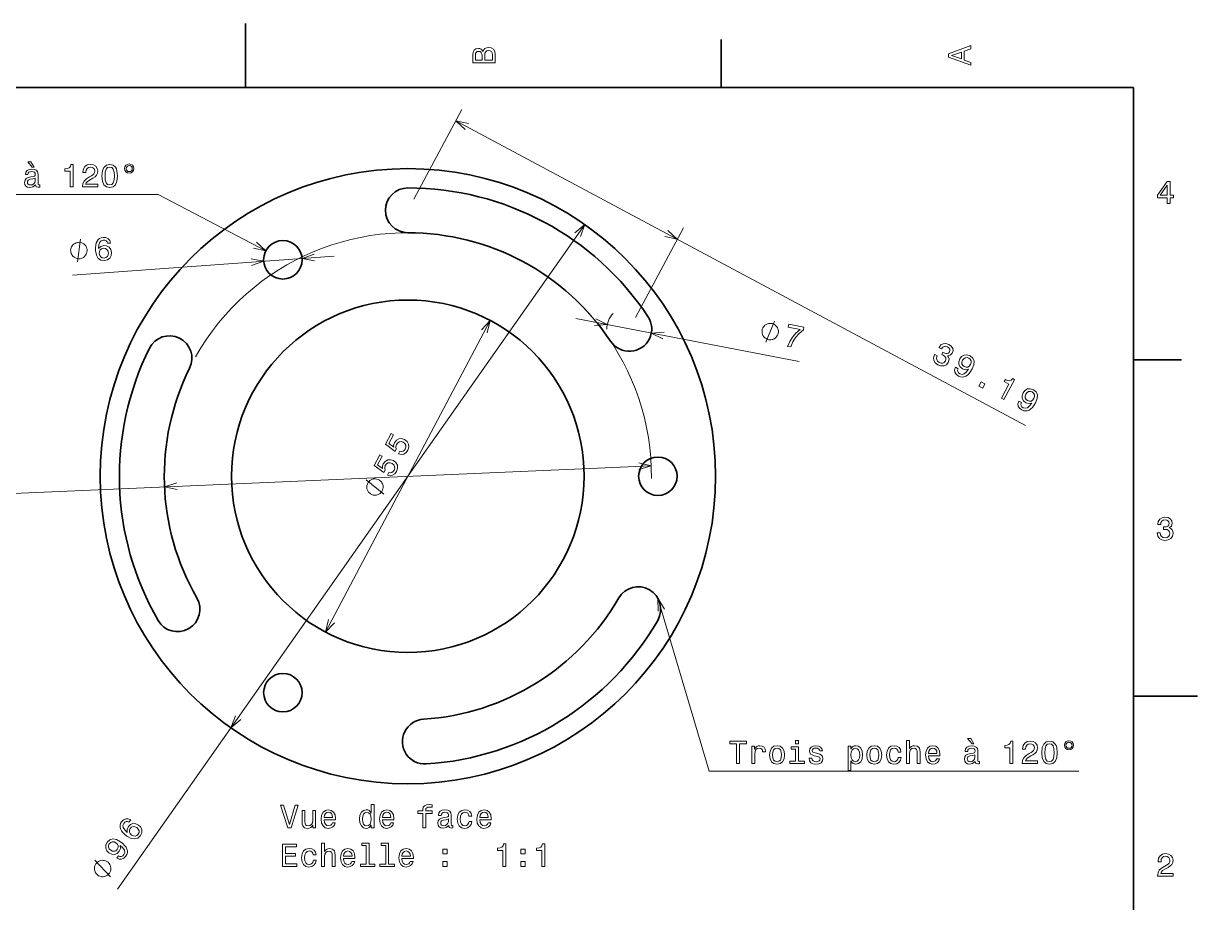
# Model space of a CAD drawing. Extents: x 0 to 297, y 0 to 210.
# Drawn here: x 113.8 to 297, y 72.8 to 210 of the extents above; entities that cross this region are included whole.
import ezdxf

# ---------------------------------------------------------------- set-up
doc = ezdxf.new("R2010")
doc.units = 0

msp = doc.modelspace()

# ---------------------------------------------------------------- linework, layer by layer
at = {"color": 7, "lineweight": 35, "ltscale": 0.25}
for p, q in [((148.5, 200), (148.5, 210)), ((287, 105), (297, 105))]:
    msp.add_line(p, q, dxfattribs=at)
at = {"color": 7, "lineweight": 35, "ltscale": 0.1875}
for p, q in [((222.699997, 200), (222.699997, 207.5)), ((287, 157.5), (294.5, 157.5))]:
    msp.add_line(p, q, dxfattribs=at)
at = {"color": 7, "lineweight": 35}
for p, q in [((287, 200), (10, 200)), ((287, 10), (287, 200))]:
    msp.add_line(p, q, dxfattribs=at)
at = {"color": 7, "lineweight": 13, "ltscale": 0.396542}
for p, q in [((174.757156, 182.603134), (182.245667, 196.585785)), ((209.300598, 164.103134), (216.789124, 178.085785))]:
    msp.add_line(p, q, dxfattribs=at)
at = {"color": 7, "lineweight": 13}
for p, q in [((181.301437, 194.822708), (270.164673, 147.231354)), ((128.532104, 74.909172), (201.412384, 178.611801)), ((121.488274, 170.72583), (162.291824, 173.695801)), ((160.982086, 115.016823), (186.643768, 163.663284)), ((200.010712, 163.952454), (234.851624, 157.221115)), ((94.216438, 135.884521), (211.777161, 140.988205))]:
    msp.add_line(p, q, dxfattribs=at)
for points in [[(185.542007, 205.630417), (185.249496, 205.983429), (185.052811, 206.074219), (184.81073, 206.104477), (184.432495, 206.03891), (184.160156, 205.842224), (183.993729, 205.524506), (183.933212, 205.080704), (183.933212, 203.835022), (187.433212, 203.835022), (187.433212, 205.151306), (187.36261, 205.620331), (187.155838, 205.968307), (186.828018, 206.185165), (186.384216, 206.260818), (186.08667, 206.215424), (185.839554, 206.094391), (185.65799, 205.897705)], [(185.385666, 204.984879), (185.385666, 204.298996), (184.351807, 204.298996), (184.351807, 205.025223), (184.382065, 205.297562), (184.472839, 205.489197), (184.629181, 205.605194), (184.86116, 205.645538), (185.093155, 205.600143), (185.254532, 205.479111), (185.355408, 205.272339)], [(187.014618, 205.095825), (187.014618, 204.298996), (185.809296, 204.298996), (185.809296, 205.050446), (185.844589, 205.368164), (185.9505, 205.595108), (186.132065, 205.731277), (186.394302, 205.776657), (186.671692, 205.731277), (186.863327, 205.605194), (186.979324, 205.393372)], [(261.633209, 203.466858), (261.633209, 203.930847), (260.604401, 204.298996), (260.604401, 205.695969), (261.633209, 206.064133), (261.633209, 206.538193), (258.128174, 205.257217), (258.128174, 204.742798)], [(260.17572, 204.460388), (258.632477, 205), (260.17572, 205.539627)], [(115.724304, 184.836456), (115.724304, 184.82132), (115.749519, 184.649857), (115.825165, 184.528824), (116.142891, 184.432999), (116.390007, 184.473343), (116.390007, 184.816284), (116.284103, 184.801147), (116.142891, 184.866714), (116.117676, 185.068451), (116.117676, 186.470459), (116.057152, 186.828537), (115.880646, 187.080688), (115.573006, 187.231995), (115.13929, 187.28746), (114.71566, 187.226944), (114.402977, 187.055481), (114.206291, 186.788177), (114.140732, 186.435165), (114.140732, 186.404892), (114.539146, 186.404892), (114.574448, 186.616714), (114.685394, 186.768005), (114.866951, 186.858795), (115.124161, 186.894089), (115.371277, 186.868881), (115.547791, 186.793228), (115.653694, 186.662109), (115.689003, 186.480545), (115.668823, 186.268738), (115.588135, 186.162827), (115.386406, 186.112396), (115.008163, 186.072052), (114.574448, 185.981262), (114.266808, 185.819885), (114.085251, 185.567719), (114.029778, 185.194519), (114.080208, 184.861664), (114.236549, 184.614548), (114.488708, 184.458206), (114.836693, 184.40274), (115.305717, 184.508652)], [(115.517532, 187.559799), (115.013206, 188.417145), (114.518974, 188.417145), (115.219978, 187.559799)], [(121.140732, 184.483429), (121.59967, 184.483429), (121.59967, 188.008652), (121.256729, 188.008652), (121.165947, 187.701004), (120.984398, 187.494232), (120.707016, 187.373199), (120.32373, 187.332855), (120.32373, 186.974777), (121.140732, 186.974777)], [(123.036987, 184.483429), (125.442612, 184.483429), (125.442612, 184.917145), (123.541313, 184.917145), (123.647224, 185.154175), (123.828781, 185.350861), (124.388573, 185.708939), (124.686127, 185.860229), (125.018982, 186.077087), (125.256012, 186.329254), (125.392181, 186.626801), (125.442612, 186.964691), (125.356873, 187.388321), (125.119843, 187.721176), (124.756729, 187.932999), (124.287712, 188.008652), (123.803558, 187.922913), (123.43541, 187.685883), (123.198372, 187.307632), (123.117683, 186.80835), (123.117683, 186.737747), (123.576614, 186.737747), (123.576614, 186.778091), (123.622002, 187.121033), (123.758171, 187.373199), (123.975029, 187.534576), (124.262497, 187.590057), (124.555, 187.539627), (124.771858, 187.413544), (124.913071, 187.216858), (124.963501, 186.969742), (124.9282, 186.737747), (124.832382, 186.541061), (124.670998, 186.369598), (124.449097, 186.218292), (124.151543, 186.056915), (123.65731, 185.744232), (123.309326, 185.411377), (123.102554, 185.007919), (123.036987, 184.498566)], [(126.08815, 186.193085), (126.163795, 185.401291), (126.400826, 184.836456), (126.779068, 184.493515), (127.303566, 184.382568), (127.823013, 184.493515), (128.201263, 184.836456), (128.433258, 185.401291), (128.513947, 186.193085), (128.433258, 186.979828), (128.337433, 187.292511), (128.201263, 187.549713), (127.823013, 187.892654), (127.303566, 188.008652), (126.779068, 187.892654), (126.400826, 187.544662), (126.163795, 186.979828)], [(126.572296, 186.193085), (126.61264, 186.803314), (126.738724, 187.242081), (126.965668, 187.499283), (127.303566, 187.590057), (127.636421, 187.499283), (127.863365, 187.242081), (127.989441, 186.803314), (128.029785, 186.193085), (127.989441, 185.577805), (127.863365, 185.139053), (127.636421, 184.881851), (127.303566, 184.796112), (126.965668, 184.881851), (126.738724, 185.139053), (126.61264, 185.577805)], [(130.3396, 188.069168), (130.06221, 188.013687), (129.835266, 187.862396), (129.68396, 187.635452), (129.628494, 187.358063), (129.678925, 187.080688), (129.830231, 186.858795), (130.057159, 186.707489), (130.3396, 186.652023), (130.622009, 186.707489), (130.843903, 186.863831), (130.995209, 187.085739), (131.05069, 187.358063), (130.990173, 187.635452), (130.838867, 187.862396), (130.611923, 188.013687)], [(130.3396, 187.837173), (130.526184, 187.796829), (130.67749, 187.695969), (130.778351, 187.544662), (130.818695, 187.363113), (130.778351, 187.176514), (130.67749, 187.020172), (130.526184, 186.914261), (130.3396, 186.878967), (130.147949, 186.914261), (129.996643, 187.020172), (129.895782, 187.171463), (129.860474, 187.363113), (129.895782, 187.544662), (130.001694, 187.695969), (130.152985, 187.796829)], [(115.673866, 185.431549), (115.61335, 185.169312), (115.451965, 184.967575), (115.209892, 184.836456), (114.912346, 184.791061), (114.720703, 184.816284), (114.584534, 184.896973), (114.498795, 185.038177), (114.473579, 185.234863), (114.493752, 185.411377), (114.574448, 185.53746), (114.897209, 185.67868), (115.305717, 185.739197), (115.673866, 185.860229)], [(292.277374, 181.916794), (292.731262, 181.916794), (292.731262, 182.784225), (293.23056, 182.784225), (293.23056, 183.187683), (292.731262, 183.187683), (292.731262, 185.341141), (292.272339, 185.341141), (290.739197, 183.228027), (290.739197, 182.784225), (292.277374, 182.784225)], [(291.162842, 183.187683), (292.277374, 184.756134), (292.277374, 183.187683)], [(123.775932, 174.652267), (123.767464, 174.768616), (123.692345, 174.997101), (123.62146, 175.167404), (123.55481, 175.279541), (123.425751, 175.445602), (123.23851, 175.607437), (123.055496, 175.71109), (122.934906, 175.760803), (122.756134, 175.806274), (122.51918, 175.847519), (122.402817, 175.83905), (122.286469, 175.830582), (122.057983, 175.755463), (121.88768, 175.68457), (121.775558, 175.61792), (121.609482, 175.488861), (121.447647, 175.30162), (121.343994, 175.118622), (121.294281, 174.998016), (121.24881, 174.819244), (121.207565, 174.582291), (121.216034, 174.465942), (121.22451, 174.349579), (121.299622, 174.121094), (121.370514, 173.95079), (121.437164, 173.838669), (121.566223, 173.672592), (121.753464, 173.510773), (121.936478, 173.407104), (122.057068, 173.357391), (122.23584, 173.31192), (122.472794, 173.270691), (122.589149, 173.279144), (122.705505, 173.287628), (122.93399, 173.362732), (123.104294, 173.433624), (123.216415, 173.500275), (123.382492, 173.629333), (123.544327, 173.816574), (123.64798, 173.999588), (123.697685, 174.120178), (123.743164, 174.29895), (123.784409, 174.535904)], [(127.435905, 175.727722), (127.310684, 176.128174), (127.067398, 176.413864), (126.711449, 176.580109), (126.264053, 176.613281), (125.969856, 176.556473), (125.720291, 176.44223), (125.505287, 176.269836), (125.330261, 176.034607), (125.199501, 175.746979), (125.113373, 175.401917), (125.071877, 174.99942), (125.084335, 174.550293), (125.216805, 173.841904), (125.500977, 173.341766), (125.921043, 173.058823), (126.47197, 172.992737), (126.953278, 173.11879), (127.308289, 173.382294), (127.522629, 173.772079), (127.573723, 174.251114), (127.45343, 174.722733), (127.195328, 175.073074), (126.821365, 175.278458), (126.372871, 175.326721), (125.902351, 175.191345), (125.566101, 174.878632), (125.601273, 175.437424), (125.733307, 175.846497), (125.96257, 176.100845), (126.298744, 176.206223), (126.553169, 176.184296), (126.751999, 176.092575), (126.890556, 175.925674), (126.973152, 175.694031)], [(127.086182, 174.210571), (127.053925, 173.889664), (126.930656, 173.63797), (126.716026, 173.460541), (126.438011, 173.38974), (126.137589, 173.418442), (125.899887, 173.557892), (125.73645, 173.788712), (125.668114, 174.102295), (125.695709, 174.417816), (125.819344, 174.664474), (126.039734, 174.832214), (126.347565, 174.910248), (126.623207, 174.87468), (126.850113, 174.744553), (127.008156, 174.518402)], [(231.600235, 161.66864), (231.62236, 161.783188), (231.609344, 162.023346), (231.585266, 162.206238), (231.550125, 162.331848), (231.468781, 162.525803), (231.330154, 162.73082), (231.18045, 162.878571), (231.076981, 162.957977), (230.916214, 163.048447), (230.698181, 163.149979), (230.583649, 163.172104), (230.469086, 163.194244), (230.228928, 163.181229), (230.046036, 163.15715), (229.920425, 163.122009), (229.726471, 163.040649), (229.521454, 162.902023), (229.373718, 162.752335), (229.294312, 162.648849), (229.203827, 162.488098), (229.102295, 162.270065), (229.08017, 162.155518), (229.058029, 162.04097), (229.071045, 161.800812), (229.095123, 161.61792), (229.130264, 161.49231), (229.211624, 161.298355), (229.35025, 161.093338), (229.499939, 160.945587), (229.603424, 160.86618), (229.764175, 160.775711), (229.982208, 160.674179), (230.096756, 160.652039), (230.211304, 160.629913), (230.451462, 160.642929), (230.634354, 160.667007), (230.759964, 160.702148), (230.953918, 160.783493), (231.158936, 160.922119), (231.306686, 161.071808), (231.386093, 161.175293), (231.476563, 161.33606), (231.578094, 161.554092)], [(233.052277, 159.605728), (233.552399, 159.509109), (233.873657, 160.294556), (234.308167, 161.001633), (234.851013, 161.631271), (235.509033, 162.192429), (235.58844, 162.603424), (233.231445, 163.058792), (233.144394, 162.6082), (235.026031, 162.244659), (234.352188, 161.681412), (233.806305, 161.062637), (233.37561, 160.375381)], [(255.995651, 158.335602), (255.978973, 158.304489), (255.821533, 157.8396), (255.85907, 157.407593), (256.078522, 157.026886), (256.473755, 156.717972), (256.976563, 156.545929), (257.428101, 156.555832), (257.817078, 156.747986), (258.111389, 157.105255), (258.216309, 157.386597), (258.232788, 157.652374), (258.160828, 157.902588), (258.011719, 158.136917), (258.42926, 158.222229), (258.736267, 158.549805), (258.855286, 158.932281), (258.804626, 159.296967), (258.581512, 159.628128), (258.185669, 159.914505), (257.747437, 160.057663), (257.335938, 160.026337), (256.969177, 159.822266), (256.681091, 159.444519), (256.664398, 159.413406), (257.060089, 159.201492), (257.248047, 159.46698), (257.473145, 159.609589), (257.726532, 159.634064), (258.012634, 159.53804), (258.224792, 159.378662), (258.343719, 159.194824), (258.365021, 158.988907), (258.295502, 158.76297), (258.138824, 158.566559), (257.953552, 158.47699), (257.719208, 158.488068), (257.451508, 158.597107), (257.280518, 158.694412), (257.092407, 158.343201), (257.315033, 158.235428), (257.573669, 158.04541), (257.725494, 157.826813), (257.757111, 157.586746), (257.680145, 157.336212), (257.493134, 157.104538), (257.261841, 156.982422), (256.993042, 156.971909), (256.700409, 157.077133), (256.444153, 157.271591), (256.311066, 157.514496), (256.296417, 157.796936), (256.404663, 158.116547)], [(259.23291, 156.338699), (259.111511, 155.951767), (259.15744, 155.578186), (259.369263, 155.247345), (259.736053, 154.97081), (260.015015, 154.86145), (260.293518, 154.815292), (260.567383, 154.845963), (260.841095, 154.951111), (261.105408, 155.124191), (261.365112, 155.37413), (261.608643, 155.689941), (261.845154, 156.078156), (262.105286, 156.745499), (262.13269, 157.320084), (261.933533, 157.781433), (261.510223, 158.134003), (261.031677, 158.287323), (260.588409, 158.250107), (260.198822, 158.035416), (259.90625, 157.660049), (259.74881, 157.19516), (259.783936, 156.758713), (259.985626, 156.387527), (260.345581, 156.108932), (260.808716, 155.969604), (261.262482, 156.058411), (260.927063, 155.603012), (260.59668, 155.327988), (260.266937, 155.235703), (259.93335, 155.328537), (259.718842, 155.483475), (259.602295, 155.671753), (259.574463, 155.886887), (259.641937, 156.119644)], [(260.339874, 157.433533), (260.531952, 157.685364), (260.773102, 157.836548), (261.042542, 157.869598), (261.322144, 157.782791), (261.558228, 157.593414), (261.684479, 157.34845), (261.694672, 157.068375), (261.595947, 156.766541), (261.397064, 156.51265), (261.160675, 156.370361), (260.887115, 156.350967), (260.592102, 156.451752), (260.371399, 156.627167), (260.249268, 156.858475), (260.234314, 157.129639)], [(262.877075, 153.403046), (263.49057, 153.074478), (263.845337, 153.736893), (263.231812, 154.065475)], [(266.397247, 151.517792), (266.801819, 151.301117), (268.466125, 154.408722), (268.163788, 154.570633), (267.938538, 154.3423), (267.680847, 154.245743), (267.379211, 154.269989), (267.022278, 154.415375), (266.85321, 154.099731), (267.573425, 153.714005)], [(269.113251, 151.047211), (268.991821, 150.660278), (269.03775, 150.286713), (269.249603, 149.955856), (269.616394, 149.679337), (269.895355, 149.569977), (270.173828, 149.523804), (270.447693, 149.554474), (270.721405, 149.659622), (270.985748, 149.832703), (271.245453, 150.082642), (271.488953, 150.398453), (271.725464, 150.786682), (271.985626, 151.45401), (272.013, 152.028595), (271.813873, 152.489944), (271.390564, 152.842529), (270.911987, 152.995834), (270.468719, 152.958633), (270.079132, 152.743927), (269.78656, 152.368561), (269.62912, 151.903671), (269.664276, 151.467224), (269.865967, 151.096039), (270.225922, 150.817459), (270.689056, 150.678116), (271.142822, 150.766922), (270.807373, 150.311523), (270.47702, 150.036499), (270.147278, 149.944214), (269.81369, 150.037064), (269.599182, 150.191986), (269.482605, 150.38028), (269.454803, 150.595398), (269.522247, 150.828156)], [(270.220184, 152.142059), (270.412292, 152.39389), (270.653442, 152.545059), (270.922852, 152.57811), (271.202454, 152.491302), (271.438568, 152.301926), (271.564819, 152.056961), (271.575012, 151.776886), (271.476288, 151.475067), (271.277374, 151.221176), (271.041016, 151.078888), (270.767456, 151.059479), (270.472443, 151.160263), (270.25174, 151.335678), (270.129608, 151.566986), (270.114655, 151.838165)], [(172.356659, 142.822418), (172.7742, 142.7276), (173.174988, 142.795578), (173.522827, 143.022629), (173.806213, 143.397705), (173.963577, 143.890579), (173.930908, 144.358276), (173.700623, 144.764847), (173.299271, 145.0849), (172.844421, 145.227905), (172.405853, 145.185562), (172.01973, 144.961609), (171.715652, 144.568939), (171.592697, 144.206146), (171.603424, 143.869781), (170.835175, 144.434692), (171.550491, 145.790726), (171.184723, 145.983688), (170.311737, 144.328781), (171.823837, 143.217529), (172.012085, 143.574371), (171.938904, 143.943695), (172.037201, 144.313782), (172.236862, 144.57338), (172.494904, 144.716644), (172.786423, 144.739624), (173.093323, 144.640457), (173.348465, 144.443146), (173.491745, 144.185104), (173.514725, 143.893585), (173.415543, 143.586685), (173.259613, 143.366745), (173.060532, 143.237976), (172.829361, 143.188873), (172.5755, 143.237259)], [(170.613525, 139.517975), (171.031067, 139.423157), (171.431839, 139.491135), (171.779694, 139.718185), (172.06308, 140.093262), (172.220444, 140.586136), (172.187759, 141.053833), (171.957489, 141.460403), (171.556137, 141.780457), (171.101288, 141.923462), (170.66272, 141.881119), (170.276581, 141.657166), (169.972519, 141.264496), (169.849564, 140.901703), (169.860291, 140.565338), (169.092026, 141.130249), (169.807358, 142.486282), (169.441589, 142.679245), (168.568604, 141.024338), (170.080704, 139.913086), (170.268951, 140.269943), (170.19577, 140.639252), (170.294067, 141.009338), (170.493729, 141.268936), (170.75177, 141.412201), (171.043289, 141.435181), (171.350189, 141.336014), (171.605331, 141.138702), (171.748596, 140.880661), (171.771576, 140.589142), (171.672409, 140.282242), (171.516464, 140.062302), (171.317398, 139.933533), (171.086227, 139.88443), (170.832352, 139.932816)], [(169.281769, 138.787689), (169.178589, 138.842117), (168.944992, 138.899399), (168.762985, 138.929443), (168.632584, 138.932281), (168.423355, 138.910751), (168.18692, 138.837616), (168.00209, 138.737259), (167.896057, 138.661301), (167.762817, 138.533722), (167.602341, 138.354568), (167.547913, 138.251373), (167.493484, 138.148193), (167.436203, 137.914597), (167.406158, 137.73259), (167.403305, 137.602188), (167.42485, 137.39296), (167.497986, 137.156525), (167.598328, 136.971695), (167.674301, 136.865662), (167.80188, 136.732422), (167.981033, 136.571945), (168.084229, 136.517517), (168.187408, 136.463089), (168.421005, 136.405807), (168.603012, 136.375763), (168.733414, 136.37291), (168.942642, 136.394455), (169.179077, 136.46759), (169.363907, 136.567932), (169.46994, 136.643906), (169.60318, 136.771484), (169.763641, 136.950638), (169.818085, 137.053833), (169.872513, 137.157013), (169.929794, 137.39061), (169.959839, 137.572617), (169.962677, 137.703018), (169.941147, 137.912247), (169.868011, 138.148682), (169.76767, 138.333511), (169.691696, 138.439545), (169.564117, 138.572784), (169.384964, 138.733246)], [(290.729126, 130.51622), (290.729126, 130.480911), (290.809814, 129.996765), (291.046844, 129.633652), (291.420044, 129.401657), (291.914276, 129.315933), (292.438782, 129.401657), (292.832153, 129.623566), (293.08429, 129.976593), (293.175079, 130.430481), (293.134735, 130.728027), (293.023773, 130.970108), (292.842224, 131.156708), (292.600159, 131.292877), (292.927948, 131.565216), (293.043945, 131.998932), (292.968292, 132.392303), (292.751434, 132.68985), (292.398407, 132.87645), (291.914276, 132.942017), (291.460388, 132.861313), (291.112396, 132.63942), (290.885468, 132.286392), (290.809814, 131.817368), (290.809814, 131.782074), (291.258636, 131.782074), (291.299011, 132.104828), (291.430115, 132.336823), (291.641937, 132.478027), (291.939484, 132.528473), (292.201721, 132.488113), (292.393372, 132.382217), (292.509369, 132.210739), (292.554749, 131.97876), (292.509369, 131.731628), (292.388336, 131.565216), (292.176514, 131.46434), (291.889069, 131.434082), (291.692383, 131.439133), (291.692383, 131.04071), (291.939484, 131.050797), (292.257202, 131.005417), (292.494232, 130.884369), (292.635468, 130.687683), (292.685883, 130.430481), (292.630402, 130.13797), (292.484161, 129.921112), (292.252167, 129.784943), (291.944519, 129.739563), (291.626801, 129.789993), (291.394806, 129.941284), (291.248566, 130.183365), (291.193085, 130.51622)], [(225.098953, 94.483429), (225.562927, 94.483429), (225.562927, 97.559799), (226.622009, 97.559799), (226.622009, 97.983429), (224.034836, 97.983429), (224.034836, 97.559799), (225.098953, 97.559799)], [(227.489441, 94.483429), (227.933243, 94.483429), (227.933243, 96.0317), (227.978638, 96.4049), (228.114807, 96.672188), (228.3367, 96.833572), (228.634247, 96.889046), (228.856155, 96.853745), (229.022583, 96.752884), (229.123444, 96.581413), (229.158752, 96.349426), (229.60759, 96.349426), (229.547073, 96.757927), (229.380646, 97.05043), (229.103271, 97.226944), (228.725037, 97.28746), (228.467819, 97.247116), (228.245926, 97.146255), (228.04924, 96.974785), (227.892899, 96.742798), (227.892899, 97.191643), (227.489441, 97.191643)], [(230.227905, 95.835014), (230.308609, 95.219742), (230.540588, 94.765846), (230.908752, 94.483429), (231.402985, 94.387611), (231.892181, 94.483429), (232.26033, 94.760803), (232.492325, 95.214699), (232.578064, 95.835014), (232.492325, 96.450287), (232.26033, 96.909218), (231.892181, 97.1866), (231.402985, 97.28746), (230.908752, 97.1866), (230.540588, 96.904175), (230.308609, 96.450287)], [(234.751694, 94.856628), (234.751694, 97.100861), (233.611923, 97.100861), (233.611923, 96.722626), (234.307892, 96.722626), (234.307892, 94.856628), (233.400101, 94.856628), (233.400101, 94.483429), (235.669556, 94.483429), (235.669556, 94.856628)], [(234.766815, 98.104469), (234.297791, 98.104469), (234.297791, 97.600143), (234.766815, 97.600143)], [(237.757446, 96.061958), (237.328781, 96.162827), (237.011047, 96.278816), (236.905151, 96.515846), (236.93541, 96.682274), (237.041321, 96.803314), (237.212784, 96.87896), (237.4599, 96.909218), (237.69693, 96.87896), (237.88353, 96.788185), (238.004578, 96.652016), (238.055008, 96.470459), (238.488724, 96.470459), (238.488724, 96.480545), (238.413071, 96.808357), (238.206299, 97.065559), (237.88353, 97.226944), (237.4599, 97.28746), (237.031219, 97.226944), (236.718552, 97.060516), (236.521866, 96.8134), (236.461349, 96.500717), (236.506729, 96.198128), (236.647949, 95.986313), (236.879929, 95.835014), (237.217834, 95.729103), (237.712067, 95.60807), (238.014664, 95.481987), (238.095352, 95.381126), (238.12561, 95.229828), (238.080215, 95.043228), (237.959183, 94.902016), (237.762497, 94.811241), (237.500244, 94.780983), (237.22287, 94.811241), (237.021149, 94.917145), (236.884979, 95.088615), (236.829498, 95.325645), (236.400818, 95.325645), (236.471436, 94.922188), (236.678207, 94.629684), (237.006012, 94.453171), (237.4599, 94.387611), (237.93396, 94.453171), (238.281952, 94.629684), (238.493759, 94.912102), (238.569412, 95.280258), (238.513931, 95.597984), (238.35759, 95.814842), (238.100388, 95.956055)], [(242.921722, 96.773056), (242.921722, 97.191643), (242.477905, 97.191643), (242.477905, 93.434441), (242.921722, 93.434441), (242.921722, 94.896973), (243.078064, 94.659943), (243.254578, 94.503601), (243.69838, 94.387611), (244.122009, 94.483429), (244.454865, 94.770889), (244.671722, 95.224785), (244.752411, 95.840057), (244.671722, 96.450287), (244.454865, 96.904175), (244.122009, 97.1866), (243.69838, 97.28746), (243.456299, 97.257202), (243.249527, 97.161385), (243.073013, 97)], [(245.408035, 95.835014), (245.488724, 95.219742), (245.720703, 94.765846), (246.088867, 94.483429), (246.583099, 94.387611), (247.072296, 94.483429), (247.440445, 94.760803), (247.67244, 95.214699), (247.758179, 95.835014), (247.67244, 96.450287), (247.440445, 96.909218), (247.072296, 97.1866), (246.583099, 97.28746), (246.088867, 97.1866), (245.720703, 96.904175), (245.488724, 96.450287)], [(250.299957, 96.293945), (250.738724, 96.293945), (250.647949, 96.697403), (250.431091, 97.015129), (250.093185, 97.211815), (249.654419, 97.28746), (249.170273, 97.1866), (248.802124, 96.904175), (248.570129, 96.445244), (248.489441, 95.829971), (248.565094, 95.219742), (248.792038, 94.765846), (249.150101, 94.483429), (249.639297, 94.387611), (250.073013, 94.463257), (250.410919, 94.675072), (250.642899, 95.007927), (250.743759, 95.451729), (250.320129, 95.451729), (250.244476, 95.169312), (250.103271, 94.957489), (249.90155, 94.82637), (249.654419, 94.786026), (249.346786, 94.851585), (249.124893, 95.053314), (248.988724, 95.381126), (248.943329, 95.8451), (248.988724, 96.298988), (249.129929, 96.626801), (249.356873, 96.828529), (249.654419, 96.899132), (249.916672, 96.853745), (250.113358, 96.737755), (250.244476, 96.546112)], [(251.611206, 94.483429), (252.055008, 94.483429), (252.055008, 96.046829), (252.100388, 96.4049), (252.246643, 96.667145), (252.473587, 96.828529), (252.776184, 96.889046), (253.018265, 96.838615), (253.169556, 96.702446), (253.245209, 96.475502), (253.270416, 96.172913), (253.270416, 94.483429), (253.714218, 94.483429), (253.714218, 96.263687), (253.694046, 96.621758), (253.603271, 96.919312), (253.305725, 97.191643), (252.841751, 97.28746), (252.589584, 97.252159), (252.372726, 97.156342), (252.191162, 97.005043), (252.055008, 96.798271), (252.055008, 98.104469), (251.611206, 98.104469)], [(255.035553, 95.708931), (256.81076, 95.708931), (256.815796, 95.915703), (256.735107, 96.495674), (256.513214, 96.929398), (256.160187, 97.191643), (255.691162, 97.28746), (255.232239, 97.1866), (254.879211, 96.904175), (254.652267, 96.445244), (254.571564, 95.840057), (254.647217, 95.219742), (254.874161, 94.765846), (255.222153, 94.483429), (255.676041, 94.387611), (256.069397, 94.453171), (256.392181, 94.624641), (256.629211, 94.896973), (256.765381, 95.260086), (256.326599, 95.260086), (256.23584, 95.058357), (256.104706, 94.907059), (255.731506, 94.786026), (255.444046, 94.841499), (255.227188, 95.018013), (255.085983, 95.305473), (255.035553, 95.693802)], [(262.328064, 94.836456), (262.328064, 94.821327), (262.353271, 94.649857), (262.428925, 94.528816), (262.746643, 94.432999), (262.993774, 94.473343), (262.993774, 94.816284), (262.887848, 94.801155), (262.746643, 94.866714), (262.721436, 95.068443), (262.721436, 96.470459), (262.660919, 96.828529), (262.484406, 97.080688), (262.176758, 97.231987), (261.743042, 97.28746), (261.319397, 97.226944), (261.006714, 97.055473), (260.810059, 96.788185), (260.744476, 96.435158), (260.744476, 96.4049), (261.142883, 96.4049), (261.178192, 96.616714), (261.289154, 96.768013), (261.470703, 96.858788), (261.727905, 96.894089), (261.975037, 96.868874), (262.15155, 96.793228), (262.257446, 96.662102), (262.292755, 96.480545), (262.272583, 96.26873), (262.191895, 96.162827), (261.990173, 96.112389), (261.611908, 96.072044), (261.178192, 95.98127), (260.870544, 95.819885), (260.688995, 95.567726), (260.633545, 95.194527), (260.68396, 94.861671), (260.840302, 94.614555), (261.092468, 94.458214), (261.44043, 94.40274), (261.909454, 94.508644)], [(262.121277, 97.559799), (261.616943, 98.417145), (261.122711, 98.417145), (261.82373, 97.559799)], [(267.744476, 94.483429), (268.2034, 94.483429), (268.2034, 98.008644), (267.860474, 98.008644), (267.769684, 97.701012), (267.588135, 97.494232), (267.31076, 97.373199), (266.92749, 97.332855), (266.92749, 96.974785), (267.744476, 96.974785)], [(269.640747, 94.483429), (272.046356, 94.483429), (272.046356, 94.917145), (270.14505, 94.917145), (270.250977, 95.154175), (270.432526, 95.350861), (270.99231, 95.708931), (271.289856, 95.860229), (271.622711, 96.077087), (271.859741, 96.329254), (271.995911, 96.626801), (272.046356, 96.964699), (271.960632, 97.388329), (271.723572, 97.721184), (271.360474, 97.932999), (270.891449, 98.008644), (270.407288, 97.922913), (270.039154, 97.685875), (269.802124, 97.30764), (269.721436, 96.808357), (269.721436, 96.737755), (270.180359, 96.737755), (270.180359, 96.778099), (270.225739, 97.12104), (270.361908, 97.373199), (270.578766, 97.534584), (270.866241, 97.590057), (271.158752, 97.539627), (271.37561, 97.413544), (271.516815, 97.216858), (271.567261, 96.969742), (271.531952, 96.737755), (271.436127, 96.541069), (271.27475, 96.369598), (271.052826, 96.2183), (270.75528, 96.056915), (270.261047, 95.744232), (269.913055, 95.411385), (269.706299, 95.007927), (269.640747, 94.498558)], [(272.691895, 96.193085), (272.767517, 95.401299), (273.004578, 94.836456), (273.382813, 94.493515), (273.907288, 94.382561), (274.426758, 94.493515), (274.804993, 94.836456), (275.036987, 95.401299), (275.117676, 96.193085), (275.036987, 96.979828), (274.941162, 97.292503), (274.804993, 97.549713), (274.426758, 97.892654), (273.907288, 98.008644), (273.382813, 97.892654), (273.004578, 97.54467), (272.767517, 96.979828)], [(273.176025, 96.193085), (273.21637, 96.803314), (273.342468, 97.242073), (273.569397, 97.499283), (273.907288, 97.590057), (274.240143, 97.499283), (274.467102, 97.242073), (274.59317, 96.803314), (274.633514, 96.193085), (274.59317, 95.577812), (274.467102, 95.139046), (274.240143, 94.881844), (273.907288, 94.796112), (273.569397, 94.881844), (273.342468, 95.139046), (273.21637, 95.577812)], [(276.943329, 98.06916), (276.665955, 98.013687), (276.438995, 97.862389), (276.28772, 97.635445), (276.232239, 97.35807), (276.282654, 97.080688), (276.43396, 96.858788), (276.660889, 96.707489), (276.943329, 96.652016), (277.225739, 96.707489), (277.447632, 96.863831), (277.598938, 97.085732), (277.654419, 97.35807), (277.593903, 97.635445), (277.442596, 97.862389), (277.215668, 98.013687)], [(276.943329, 97.837173), (277.129913, 97.796829), (277.281219, 97.695969), (277.38208, 97.54467), (277.422424, 97.363113), (277.38208, 97.176514), (277.281219, 97.020172), (277.129913, 96.914261), (276.943329, 96.87896), (276.751678, 96.914261), (276.600372, 97.020172), (276.499512, 97.171471), (276.464233, 97.363113), (276.499512, 97.54467), (276.605438, 97.695969), (276.756714, 97.796829)], [(230.681808, 95.840057), (230.727188, 96.293945), (230.868408, 96.621758), (231.095352, 96.823486), (231.402985, 96.894089), (231.705582, 96.823486), (231.932526, 96.626801), (232.07373, 96.293945), (232.124161, 95.840057), (232.07373, 95.381126), (231.932526, 95.048271), (231.705582, 94.846542), (231.402985, 94.780983), (231.095352, 94.846542), (230.868408, 95.048271), (230.727188, 95.381126)], [(243.622726, 94.786026), (243.32518, 94.851585), (243.108322, 95.053314), (242.972153, 95.381126), (242.926758, 95.840057), (242.972153, 96.293945), (243.108322, 96.621758), (243.32518, 96.818443), (243.622726, 96.889046), (243.895065, 96.818443), (244.111923, 96.616714), (244.248093, 96.288902), (244.298523, 95.840057), (244.248093, 95.386169), (244.111923, 95.053314), (243.895065, 94.851585)], [(245.861923, 95.840057), (245.907303, 96.293945), (246.048523, 96.621758), (246.275467, 96.823486), (246.583099, 96.894089), (246.885696, 96.823486), (247.11264, 96.626801), (247.253845, 96.293945), (247.304291, 95.840057), (247.253845, 95.381126), (247.11264, 95.048271), (246.885696, 94.846542), (246.583099, 94.780983), (246.275467, 94.846542), (246.048523, 95.048271), (245.907303, 95.381126)], [(255.035553, 96.08213), (255.091019, 96.430115), (255.227188, 96.687317), (255.43396, 96.843658), (255.706299, 96.899132), (255.973587, 96.843658), (256.180359, 96.687317), (256.306458, 96.430115), (256.351837, 96.08213)], [(262.277618, 95.431557), (262.217102, 95.169312), (262.055725, 94.967575), (261.81366, 94.836456), (261.516083, 94.791069), (261.324463, 94.816284), (261.188293, 94.896973), (261.102539, 95.038185), (261.077332, 95.234871), (261.097504, 95.411385), (261.178192, 95.53746), (261.500977, 95.678673), (261.909454, 95.739189), (262.277618, 95.860229)], [(156.208466, 87.988472), (155.330933, 85.007927), (154.428207, 87.988472), (153.949097, 87.988472), (155.078781, 84.483429), (155.583099, 84.483429), (156.687561, 87.988472)], [(168.095352, 84.902016), (168.095352, 84.483429), (168.539154, 84.483429), (168.539154, 88.104469), (168.100388, 88.104469), (168.100388, 86.778099), (167.762497, 87.161385), (167.555725, 87.252159), (167.318695, 87.28746), (166.890015, 87.1866), (166.557159, 86.904175), (166.340302, 86.450287), (166.264664, 85.840057), (166.340302, 85.229828), (166.557159, 84.770889), (166.890015, 84.483429), (167.318695, 84.387611), (167.555725, 84.422913), (167.767532, 84.513687)], [(176.154419, 86.722626), (176.154419, 84.483429), (176.598236, 84.483429), (176.598236, 86.722626), (177.606873, 86.722626), (177.606873, 87.100861), (176.598236, 87.100861), (176.598236, 87.267288), (176.63353, 87.469017), (176.749527, 87.605186), (176.946213, 87.685875), (177.228638, 87.716141), (177.606873, 87.695969), (177.606873, 88.079254), (177.127777, 88.104469), (176.694061, 88.059074), (176.391464, 87.922913), (176.2099, 87.685875), (176.154419, 87.347984), (176.154419, 87.100861), (175.342468, 87.100861), (175.342468, 86.722626)], [(159.410904, 87.191643), (158.967102, 87.191643), (158.967102, 85.628242), (158.916672, 85.265129), (158.770416, 85.002884), (158.543472, 84.841499), (158.245926, 84.791069), (158.008896, 84.831413), (157.85759, 84.952446), (157.771866, 85.159218), (157.751694, 85.451729), (157.751694, 87.191643), (157.307892, 87.191643), (157.307892, 85.411385), (157.323013, 85.053314), (157.418839, 84.75576), (157.711349, 84.483429), (158.180359, 84.387611), (158.432526, 84.422913), (158.649384, 84.513687), (158.835983, 84.670029), (158.987274, 84.896973), (158.987274, 84.483429), (159.410904, 84.483429)], [(160.74736, 85.708931), (162.522583, 85.708931), (162.527618, 85.915703), (162.44693, 86.495674), (162.225037, 86.929398), (161.872009, 87.191643), (161.402985, 87.28746), (160.944046, 87.1866), (160.591019, 86.904175), (160.364075, 86.445244), (160.283386, 85.840057), (160.359039, 85.219742), (160.585983, 84.765846), (160.93396, 84.483429), (161.387848, 84.387611), (161.781219, 84.453171), (162.103989, 84.624641), (162.341019, 84.896973), (162.477188, 85.260086), (162.038437, 85.260086), (161.947647, 85.058357), (161.816528, 84.907059), (161.443329, 84.786026), (161.155869, 84.841499), (160.939011, 85.018013), (160.797791, 85.305473), (160.74736, 85.693802)], [(160.74736, 86.08213), (160.802841, 86.430115), (160.939011, 86.687317), (161.145782, 86.843658), (161.418121, 86.899132), (161.68541, 86.843658), (161.892181, 86.687317), (162.018265, 86.430115), (162.063644, 86.08213)], [(167.394333, 86.889046), (167.686844, 86.818443), (167.908752, 86.621758), (168.039871, 86.293945), (168.090302, 85.840057), (168.039871, 85.381126), (167.908752, 85.053314), (167.686844, 84.851585), (167.394333, 84.786026), (167.116959, 84.851585), (166.905151, 85.053314), (166.763931, 85.386169), (166.718552, 85.840057), (166.763931, 86.288902), (166.905151, 86.616714), (167.116959, 86.818443)], [(169.855438, 85.708931), (171.630646, 85.708931), (171.635696, 85.915703), (171.555008, 86.495674), (171.333099, 86.929398), (170.980072, 87.191643), (170.511047, 87.28746), (170.052124, 87.1866), (169.699097, 86.904175), (169.472153, 86.445244), (169.391464, 85.840057), (169.467102, 85.219742), (169.694046, 84.765846), (170.042038, 84.483429), (170.495926, 84.387611), (170.889297, 84.453171), (171.212067, 84.624641), (171.449097, 84.896973), (171.585266, 85.260086), (171.1465, 85.260086), (171.055725, 85.058357), (170.924591, 84.907059), (170.551407, 84.786026), (170.263931, 84.841499), (170.047073, 85.018013), (169.905869, 85.305473), (169.855438, 85.693802)], [(169.855438, 86.08213), (169.910904, 86.430115), (170.047073, 86.687317), (170.253845, 86.843658), (170.526184, 86.899132), (170.793472, 86.843658), (171.000244, 86.687317), (171.126328, 86.430115), (171.171722, 86.08213)], [(180.18396, 84.836456), (180.18396, 84.821327), (180.209183, 84.649857), (180.284836, 84.528816), (180.602554, 84.432999), (180.84967, 84.473343), (180.84967, 84.816284), (180.743759, 84.801155), (180.602554, 84.866714), (180.577332, 85.068443), (180.577332, 86.470459), (180.516815, 86.828529), (180.340302, 87.080688), (180.032669, 87.231987), (179.598953, 87.28746), (179.175323, 87.226944), (178.86264, 87.055473), (178.665955, 86.788185), (178.600388, 86.435158), (178.600388, 86.4049), (178.99881, 86.4049), (179.034103, 86.616714), (179.145065, 86.768013), (179.326614, 86.858788), (179.583817, 86.894089), (179.830933, 86.868874), (180.007446, 86.793228), (180.113358, 86.662102), (180.148666, 86.480545), (180.128494, 86.26873), (180.047791, 86.162827), (179.846069, 86.112389), (179.467834, 86.072044), (179.034103, 85.98127), (178.726471, 85.819885), (178.544922, 85.567726), (178.489441, 85.194527), (178.539871, 84.861671), (178.696213, 84.614555), (178.94838, 84.458214), (179.296356, 84.40274), (179.765381, 84.508644)], [(183.335983, 86.293945), (183.77475, 86.293945), (183.68396, 86.697403), (183.467102, 87.015129), (183.129211, 87.211815), (182.690445, 87.28746), (182.206299, 87.1866), (181.838135, 86.904175), (181.606155, 86.445244), (181.525467, 85.829971), (181.601105, 85.219742), (181.828064, 84.765846), (182.186127, 84.483429), (182.675323, 84.387611), (183.109039, 84.463257), (183.44693, 84.675072), (183.678925, 85.007927), (183.779785, 85.451729), (183.356155, 85.451729), (183.280502, 85.169312), (183.139297, 84.957489), (182.937561, 84.82637), (182.690445, 84.786026), (182.382813, 84.851585), (182.160904, 85.053314), (182.02475, 85.381126), (181.979355, 85.8451), (182.02475, 86.298988), (182.165955, 86.626801), (182.392899, 86.828529), (182.690445, 86.899132), (182.952698, 86.853745), (183.149384, 86.737755), (183.280502, 86.546112)], [(185.035553, 85.708931), (186.81076, 85.708931), (186.815811, 85.915703), (186.735107, 86.495674), (186.513214, 86.929398), (186.160187, 87.191643), (185.691162, 87.28746), (185.232239, 87.1866), (184.879211, 86.904175), (184.652267, 86.445244), (184.571564, 85.840057), (184.647217, 85.219742), (184.874161, 84.765846), (185.222153, 84.483429), (185.676041, 84.387611), (186.069412, 84.453171), (186.392181, 84.624641), (186.629211, 84.896973), (186.765381, 85.260086), (186.326614, 85.260086), (186.23584, 85.058357), (186.104706, 84.907059), (185.731506, 84.786026), (185.444046, 84.841499), (185.227188, 85.018013), (185.085983, 85.305473), (185.035553, 85.693802)], [(185.035553, 86.08213), (185.091019, 86.430115), (185.227188, 86.687317), (185.43396, 86.843658), (185.706299, 86.899132), (185.973587, 86.843658), (186.180359, 86.687317), (186.306442, 86.430115), (186.351837, 86.08213)], [(130.571564, 85.736389), (130.182251, 85.892876), (129.807083, 85.885315), (129.453094, 85.71492), (129.144287, 85.389519), (129.002075, 85.125778), (128.932587, 84.860245), (128.930008, 84.584671), (129.001358, 84.300293), (129.141312, 84.017014), (129.353973, 83.731949), (129.639343, 83.445099), (129.994965, 83.170517), (130.627289, 82.82476), (131.194366, 82.728264), (131.679276, 82.874443), (132.079102, 83.259171), (132.286118, 83.711609), (132.306763, 84.153244), (132.140625, 84.56588), (131.802063, 84.908607), (131.360779, 85.113937), (130.926178, 85.135818), (130.530487, 84.976257), (130.20929, 84.659546), (130.016327, 84.209564), (130.045624, 83.75132), (129.635254, 84.132187), (129.402069, 84.493317), (129.350235, 84.831787), (129.4814, 85.15876), (129.659393, 85.341873), (129.856247, 85.437775), (130.073151, 85.439438), (130.304779, 85.356781)], [(131.524902, 84.505463), (131.75296, 84.27739), (131.869812, 84.022675), (131.871368, 83.744202), (131.750244, 83.484131), (131.537888, 83.269684), (131.27948, 83.173904), (130.99733, 83.193436), (130.711288, 83.338989), (130.484467, 83.560036), (130.371719, 83.811859), (130.381332, 84.088654), (130.515732, 84.376373), (130.717712, 84.567291), (130.962051, 84.660629), (131.237183, 84.639862)], [(180.13353, 85.431557), (180.073013, 85.169312), (179.911636, 84.967575), (179.669556, 84.836456), (179.372009, 84.791069), (179.180359, 84.816284), (179.044189, 84.896973), (178.958466, 85.038185), (178.933243, 85.234871), (178.953415, 85.411385), (179.034103, 85.53746), (179.356873, 85.678673), (179.765381, 85.739189), (180.13353, 85.860229)], [(128.413757, 79.727722), (128.783218, 79.560532), (129.159607, 79.561066), (129.513596, 79.731461), (129.832336, 80.06221), (129.974548, 80.325958), (130.053955, 80.59684), (130.056549, 80.872414), (129.985184, 81.156799), (129.845245, 81.440071), (129.628448, 81.728035), (129.344299, 82.007858), (128.987457, 82.289474), (128.356369, 82.628204), (127.789276, 82.724701), (127.307266, 82.582642), (126.906219, 82.204941), (126.696304, 81.748375), (126.679779, 81.303848), (126.845924, 80.891205), (127.183258, 80.555511), (127.625778, 80.34314), (128.063278, 80.325394), (128.456055, 80.480835), (128.776031, 80.804565), (128.970215, 81.24752), (128.936798, 81.708664), (129.348404, 81.32077), (129.581573, 80.959648), (129.633408, 80.62117), (129.501022, 80.301224), (129.32135, 80.106964), (129.120377, 80.013962), (128.903473, 80.012299), (128.680542, 80.10733)], [(127.460419, 80.958649), (127.233597, 81.179695), (127.11261, 81.437317), (127.112289, 81.708763), (127.232185, 81.975853), (127.448662, 82.187401), (127.707062, 82.283188), (127.986313, 82.259521), (128.274033, 82.125122), (128.50209, 81.897049), (128.614822, 81.645226), (128.601089, 81.37133), (128.465469, 81.090637), (128.264709, 80.892693), (128.020355, 80.799362), (127.749359, 80.817215)], [(154.271866, 78.4366), (156.490875, 78.4366), (156.490875, 78.860229), (154.73584, 78.860229), (154.73584, 80.045387), (156.29924, 80.045387), (156.29924, 80.463974), (154.73584, 80.463974), (154.73584, 81.51297), (156.450531, 81.51297), (156.450531, 81.9366), (154.271866, 81.9366)], [(159.047791, 80.247116), (159.486557, 80.247116), (159.395782, 80.650574), (159.178925, 80.9683), (158.841019, 81.164986), (158.402267, 81.240631), (157.918121, 81.139771), (157.549957, 80.857346), (157.317978, 80.398415), (157.237274, 79.783142), (157.312927, 79.172913), (157.539871, 78.719017), (157.897949, 78.4366), (158.387131, 78.340782), (158.820847, 78.416428), (159.158752, 78.628242), (159.390732, 78.961098), (159.491608, 79.4049), (159.067978, 79.4049), (158.992325, 79.122482), (158.851105, 78.91066), (158.649384, 78.779541), (158.402267, 78.739197), (158.094635, 78.804756), (157.872726, 79.006485), (157.736557, 79.334297), (157.691162, 79.798271), (157.736557, 80.252159), (157.877762, 80.579971), (158.104721, 80.7817), (158.402267, 80.852303), (158.664505, 80.806915), (158.861206, 80.690926), (158.992325, 80.499283)], [(160.359039, 78.4366), (160.802841, 78.4366), (160.802841, 80), (160.848236, 80.35807), (160.994476, 80.620316), (161.221436, 80.7817), (161.524017, 80.842216), (161.766098, 80.791786), (161.917389, 80.655617), (161.993042, 80.428673), (162.018265, 80.126083), (162.018265, 78.4366), (162.462067, 78.4366), (162.462067, 80.216858), (162.441895, 80.574928), (162.351105, 80.872482), (162.053558, 81.144814), (161.589584, 81.240631), (161.337418, 81.20533), (161.12056, 81.109512), (160.939011, 80.958214), (160.802841, 80.751442), (160.802841, 82.05764), (160.359039, 82.05764)], [(163.783386, 79.662102), (165.558609, 79.662102), (165.563644, 79.868874), (165.482956, 80.448845), (165.261047, 80.882568), (164.908035, 81.144814), (164.439011, 81.240631), (163.980072, 81.139771), (163.627045, 80.857346), (163.400101, 80.398415), (163.319412, 79.793228), (163.395065, 79.172913), (163.622009, 78.719017), (163.969986, 78.4366), (164.423874, 78.340782), (164.817245, 78.406342), (165.140015, 78.577812), (165.377045, 78.850143), (165.513214, 79.213257), (165.074463, 79.213257), (164.983673, 79.011528), (164.852554, 78.860229), (164.479355, 78.739197), (164.191895, 78.79467), (163.975037, 78.971184), (163.833817, 79.258644), (163.783386, 79.646973)], [(163.783386, 80.035301), (163.838867, 80.383286), (163.975037, 80.640488), (164.181808, 80.796829), (164.454132, 80.852303), (164.721436, 80.796829), (164.928207, 80.640488), (165.054276, 80.383286), (165.09967, 80.035301)], [(167.313644, 81.684441), (167.313644, 78.809799), (166.400818, 78.809799), (166.400818, 78.4366), (168.665237, 78.4366), (168.665237, 78.809799), (167.757446, 78.809799), (167.757446, 82.05764), (166.617676, 82.05764), (166.617676, 81.684441)], [(170.34967, 81.684441), (170.34967, 78.809799), (169.436844, 78.809799), (169.436844, 78.4366), (171.701263, 78.4366), (171.701263, 78.809799), (170.793472, 78.809799), (170.793472, 82.05764), (169.653702, 82.05764), (169.653702, 81.684441)], [(172.891464, 79.662102), (174.666672, 79.662102), (174.671722, 79.868874), (174.591034, 80.448845), (174.369125, 80.882568), (174.016098, 81.144814), (173.547073, 81.240631), (173.08815, 81.139771), (172.735123, 80.857346), (172.508179, 80.398415), (172.427475, 79.793228), (172.503128, 79.172913), (172.730072, 78.719017), (173.078064, 78.4366), (173.531952, 78.340782), (173.925323, 78.406342), (174.248093, 78.577812), (174.485123, 78.850143), (174.621277, 79.213257), (174.182526, 79.213257), (174.091751, 79.011528), (173.960617, 78.860229), (173.587418, 78.739197), (173.299957, 78.79467), (173.083099, 78.971184), (172.941895, 79.258644), (172.891464, 79.646973)], [(172.891464, 80.035301), (172.94693, 80.383286), (173.083099, 80.640488), (173.289871, 80.796829), (173.56221, 80.852303), (173.829498, 80.796829), (174.03627, 80.640488), (174.162354, 80.383286), (174.207733, 80.035301)], [(179.271149, 80.393372), (179.967102, 80.393372), (179.967102, 81.144814), (179.271149, 81.144814)], [(188.636414, 78.4366), (189.095337, 78.4366), (189.095337, 81.961815), (188.752411, 81.961815), (188.661621, 81.654182), (188.480072, 81.447403), (188.202698, 81.32637), (187.819412, 81.286026), (187.819412, 80.927956), (188.636414, 80.927956)], [(191.415222, 80.393372), (192.111191, 80.393372), (192.111191, 81.144814), (191.415222, 81.144814)], [(194.708466, 78.4366), (195.167389, 78.4366), (195.167389, 81.961815), (194.824448, 81.961815), (194.733673, 81.654182), (194.552124, 81.447403), (194.274734, 81.32637), (193.891449, 81.286026), (193.891449, 80.927956), (194.708466, 80.927956)], [(126.939804, 79.165329), (126.844345, 79.232407), (126.619904, 79.318848), (126.443184, 79.371742), (126.314194, 79.391098), (126.103928, 79.396271), (125.86013, 79.353714), (125.664055, 79.277618), (125.549248, 79.215714), (125.400894, 79.106071), (125.219009, 78.948708), (125.151932, 78.853256), (125.084839, 78.757805), (124.998405, 78.533356), (124.945511, 78.356644), (124.926155, 78.227646), (124.920982, 78.01738), (124.963539, 77.773582), (125.039635, 77.577507), (125.101547, 77.4627), (125.211182, 77.314346), (125.368546, 77.132462), (125.463997, 77.065384), (125.559448, 76.998299), (125.78389, 76.911865), (125.960617, 76.858963), (126.089607, 76.839607), (126.299866, 76.834435), (126.543671, 76.876991), (126.739746, 76.953087), (126.854553, 77.014999), (127.002899, 77.124634), (127.184792, 77.281998), (127.251877, 77.377457), (127.318954, 77.4729), (127.405396, 77.69735), (127.45829, 77.874069), (127.477646, 78.003059), (127.482819, 78.213318), (127.440262, 78.457123), (127.364166, 78.653198), (127.302254, 78.768005), (127.192612, 78.916351), (127.035255, 79.098244)], [(179.271149, 78.4366), (179.967102, 78.4366), (179.967102, 79.188042), (179.271149, 79.188042)], [(191.415222, 78.4366), (192.111191, 78.4366), (192.111191, 79.188042), (191.415222, 79.188042)], [(290.76947, 76.916786), (293.175079, 76.916786), (293.175079, 77.350502), (291.273773, 77.350502), (291.3797, 77.587532), (291.561249, 77.784218), (292.121033, 78.142288), (292.418579, 78.293587), (292.751434, 78.510445), (292.988464, 78.762604), (293.124634, 79.060158), (293.175079, 79.398056), (293.089355, 79.821686), (292.852325, 80.154541), (292.489197, 80.366356), (292.020172, 80.442001), (291.536041, 80.35627), (291.167877, 80.119232), (290.930847, 79.740997), (290.850159, 79.241714), (290.850159, 79.171112), (291.309082, 79.171112), (291.309082, 79.211456), (291.354462, 79.554398), (291.490631, 79.806557), (291.707489, 79.967941), (291.994965, 80.023415), (292.287476, 79.972984), (292.504333, 79.846901), (292.645538, 79.650215), (292.695984, 79.403099), (292.660675, 79.171112), (292.56485, 78.974426), (292.403473, 78.802956), (292.181549, 78.651657), (291.884003, 78.490273), (291.389771, 78.177589), (291.041779, 77.844742), (290.835022, 77.441284), (290.76947, 76.931915)]]:
    msp.add_lwpolyline(points, close=True, dxfattribs=at)
for points in [[(183.248825, 194.366974), (181.301437, 194.822708), (182.760056, 193.454346)], [(151.663086, 174.521591), (134.857605, 183.293228), (43.812927, 183.293228)], [(200.725098, 176.733612), (201.412384, 178.611801), (199.878082, 177.328873)], [(213.897507, 176.778442), (215.844894, 176.322708), (214.386276, 177.691086)], [(122.273956, 172.7883), (122.718018, 176.329895)], [(149.710968, 174.956589), (151.663086, 174.521591), (150.190002, 175.874374)], [(149.431671, 172.240753), (151.320847, 172.897263), (149.356506, 173.273285)], [(159.194183, 173.989349), (157.305008, 173.332825), (159.269348, 172.956802)], [(186.200256, 161.713089), (186.643768, 163.663284), (185.284561, 162.196121)], [(202.924957, 162.862213), (204.919922, 163.003983), (203.121338, 163.878693)], [(229.664581, 160.260239), (231.015808, 163.563904)], [(213.787796, 161.817902), (211.792831, 161.676132), (213.591415, 160.801422)], [(209.869583, 140.387268), (211.777161, 140.988205), (209.824677, 141.42157)], [(137.756271, 138.292847), (135.848694, 137.69191), (137.801178, 137.258545)], [(170.067535, 136.52652), (167.298462, 138.778687)], [(212.808517, 120.297005), (220.812927, 93.293228), (278.461334, 93.293228)], [(213.853836, 118.591919), (212.808517, 120.297005), (212.861252, 118.297699)], [(161.425598, 116.967026), (160.982086, 115.016823), (162.341293, 116.483994)], [(146.900757, 101.94651), (146.21347, 100.068314), (147.747772, 101.351242)], [(127.432434, 76.822769), (124.971359, 79.407944)]]:
    msp.add_lwpolyline(points, dxfattribs=at)
at = {"color": 7, "lineweight": 35}
for centre, radius in [((173.812927, 139.340057), 48), ((154.312927, 173.115051), 3), ((173.812927, 139.340057), 27.5), ((212.812927, 139.340057), 3), ((154.312927, 105.565063), 3)]:
    msp.add_circle(centre, radius, dxfattribs=at)
for centre, radius, start, end in [((173.812927, 180.840057), 3.5, 90.000003, 269.999997), ((173.812927, 139.340057), 45, 33.656792, 90.000003), ((173.812927, 139.340057), 38, 33.656792, 90.000003), ((208.356384, 162.340057), 3.5, 213.65679, 33.656792), ((136.62262, 157.755569), 3.5, 333.65679, 153.656785), ((173.812927, 139.340057), 45, 153.656785, 210.000003), ((173.812927, 139.340057), 38, 153.656785, 210.000003), ((209.752991, 118.590057), 3.5, 329.999999, 149.999997), ((137.872864, 118.590057), 3.5, 210.000003, 30.000001), ((173.812927, 139.340057), 38, 273.656792, 329.999999), ((173.812927, 139.340057), 45, 273.656792, 329.999999), ((176.459793, 97.924553), 3.5, 93.65679, 273.656792)]:
    msp.add_arc(centre, radius, start, end, dxfattribs=at)
at = {"color": 7, "lineweight": 13}
for centre, radius, start, end in [((173.812927, 139.340057), 38, 359.470261, 150.641229), ((208.356384, 162.340057), 3.5, 136.324593, 180.916347)]:
    msp.add_arc(centre, radius, start, end, dxfattribs=at)

doc.saveas('drawing.dxf')
